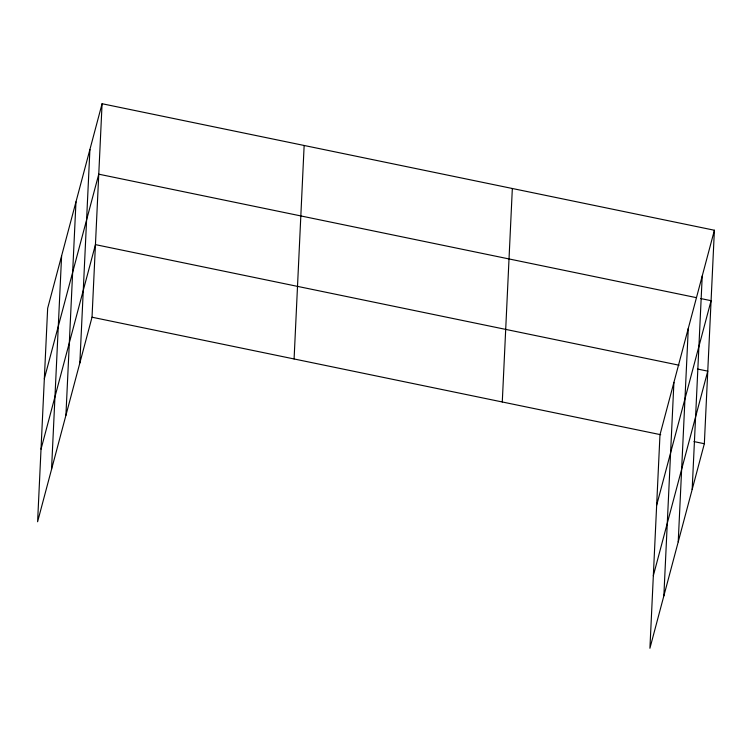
<?xml version="1.0" encoding="UTF-8"?>
<svg xmlns="http://www.w3.org/2000/svg" width="752" height="752" viewBox="0 0 752 752"><rect width="100%" height="100%" fill="white"/><g stroke="black" fill="none" stroke-linecap="round" stroke-linejoin="round"><path stroke-width="1.13" d="M51.54 469.351L61.608 255.868M65.913 415.367L75.971 201.874M79.853 362.962L89.911 149.469M102.084 103.729L47.658 308.273L37.6 521.756L92.026 317.212L102.084 103.729L714.4 230.244L704.342 443.727L649.916 648.271L659.974 434.788L714.4 230.244M294.088 358.967L304.146 145.474M502.28 401.982L512.338 188.489M663.856 595.866L673.914 382.383M678.219 541.882L688.287 328.389M692.169 489.477L702.227 275.984M44.34 378.726L98.766 174.182L696.155 297.604M41.022 449.17L95.448 244.626L679.056 365.209M656.656 505.241L711.082 300.687L700.751 298.553M653.338 575.684L707.764 371.14L697.424 369.006M92.026 317.212L660.717 434.712M694.002 441.593L704.342 443.727"/></g></svg>
